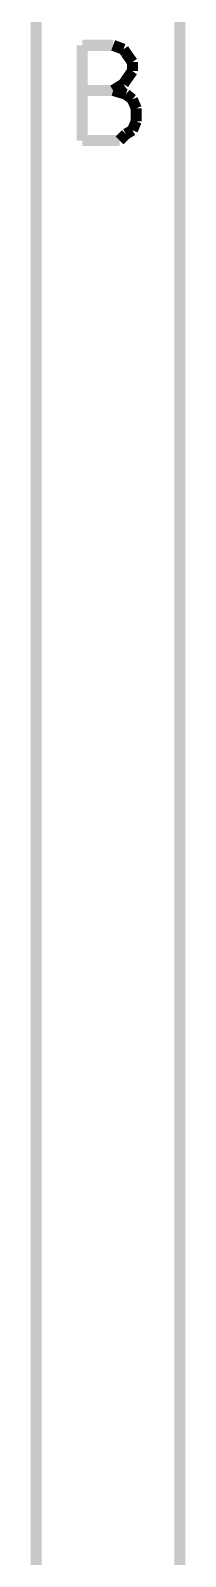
# Model space of a CAD drawing. Header units: millimetres. Extents: x 10 to 287, y 10 to 200.
# Drawn here: x 9.92 to 12.05, y 105.01 to 125.95 of the extents above; entities that cross this region are included whole.
import ezdxf

# ---------------------------------------------------------------- set-up
doc = ezdxf.new("R2010")
doc.units = ezdxf.units.MM
doc.layers.add('P', color=7, linetype='Continuous')

msp = doc.modelspace()

# ---------------------------------------------------------------- linework, layer by layer
at = {"layer": 'P', "const_width": 0.152}
for points in [[(10.001, 200.007), (10.001, 10.019)], [(11.977, 198.032), (11.977, 11.994)], [(10.636, 124.442), (10.636, 125.748)], [(10.636, 125.748), (11.06, 125.748)], [(11.06, 125.748), (11.201, 125.695)], [(11.201, 125.695), (11.236, 125.642)], [(11.236, 125.642), (11.324, 125.518)], [(11.324, 125.395), (11.236, 125.271)], [(11.324, 125.518), (11.324, 125.395)], [(11.201, 125.218), (11.06, 125.13)], [(11.236, 125.271), (11.201, 125.218)], [(11.06, 125.13), (10.636, 125.13)], [(11.06, 125.13), (11.236, 125.077)], [(11.236, 125.077), (11.324, 125.007)], [(11.324, 125.007), (11.377, 124.883)], [(11.377, 124.883), (11.377, 124.707)], [(11.236, 124.531), (11.148, 124.442)], [(11.324, 124.583), (11.236, 124.531)], [(11.377, 124.707), (11.324, 124.583)], [(11.148, 124.442), (10.636, 124.442)]]:
    msp.add_lwpolyline(points, dxfattribs=at)

doc.saveas('drawing.dxf')
